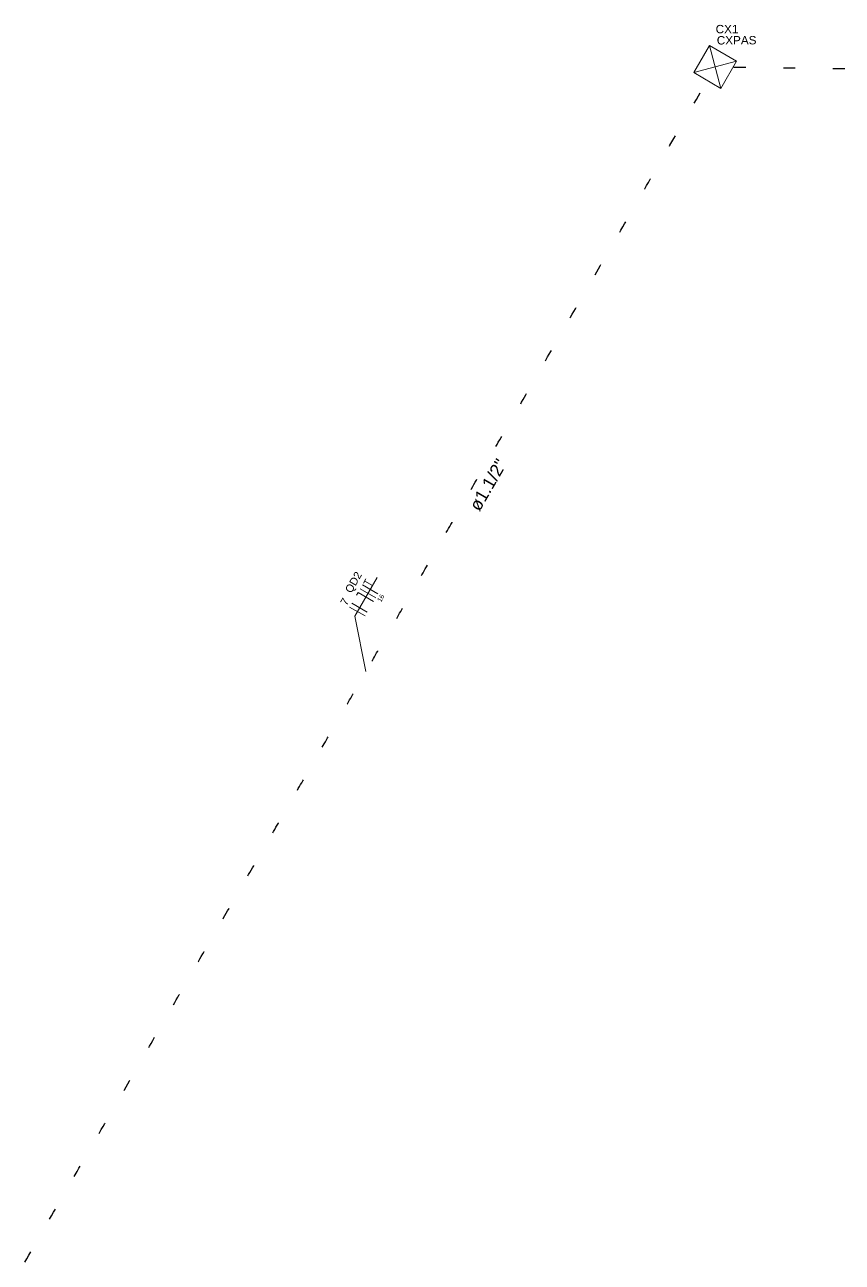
# Model space of a CAD drawing. Extents: x 210 to 779, y 61 to 241.
# Drawn here: x 461.72 to 468.61, y 131.29 to 141.71 of the extents above; entities that cross this region are included whole.
import ezdxf

# ---------------------------------------------------------------- set-up
doc = ezdxf.new("R2010")
doc.units = 0
doc.header["$LTSCALE"] = 2
doc.linetypes.add('DOT2', pattern=[3.175, 0, -3.175])
for name, color, linetype, lineweight in [('EL-Condutos', 4, 'CONTINUOUS', 30), ('EL-Fios', 9, 'CONTINUOUS', 20), ('EL-Textos condutos', 7, 'CONTINUOUS', 20), ('EL-Textos fios', 7, 'CONTINUOUS', 20), ('EL-Textos pontos', 5, 'CONTINUOUS', 20), ('P-SIMBOL', 5, 'CONTINUOUS', 20)]:
    doc.layers.add(name, color=color, linetype=linetype, lineweight=lineweight)
doc.styles.add('Arial', font='arial.ttf')

msp = doc.modelspace()

# ---------------------------------------------------------------- linework, layer by layer
at = {"layer": 'EL-Condutos', "linetype": 'DOT2', "ltscale": 0.05}
for points in [[(461.718, 131.29), (461.996, 131.771), (462.256, 132.222), (462.5, 132.644), (462.729, 133.04), (462.944, 133.412), (463.146, 133.762), (463.337, 134.092), (463.518, 134.405), (463.69, 134.703), (463.855, 134.988), (464.013, 135.262), (464.167, 135.527), (464.316, 135.786), (464.464, 136.041), (464.61, 136.294), (464.756, 136.547), (464.904, 136.803), (465.054, 137.063), (465.209, 137.33), (465.368, 137.606), (465.534, 137.894), (465.708, 138.195), (465.892, 138.512), (466.085, 138.847), (466.29, 139.202), (466.508, 139.579), (466.741, 139.981), (466.988, 140.41), (467.253, 140.867), (467.535, 141.356)], [(467.692, 141.354), (468.286, 141.346), (468.842, 141.339), (469.363, 141.332), (469.852, 141.325), (470.311, 141.319), (470.743, 141.313), (471.151, 141.307), (471.538, 141.302), (471.905, 141.297), (472.257, 141.293), (472.595, 141.288), (472.923, 141.284), (473.243, 141.279), (473.558, 141.275), (473.871, 141.271), (474.183, 141.267), (474.499, 141.262), (474.821, 141.258), (475.151, 141.253), (475.493, 141.249), (475.848, 141.244), (476.22, 141.239), (476.612, 141.234), (477.026, 141.228), (477.464, 141.222), (477.931, 141.216), (478.427, 141.209), (478.957, 141.202), (479.523, 141.194), (480.127, 141.186)]]:
    msp.add_spline(points, degree=3, dxfattribs=at)
at = {"layer": 'EL-Fios'}
for p, q in [((464.572, 137.009), (464.592, 137.044)), ((464.675, 136.886), (464.545, 136.961)), ((464.693, 136.919), (464.564, 136.994)), ((464.647, 136.989), (464.582, 137.026)), ((464.604, 136.764), (464.474, 136.839)), ((464.514, 136.907), (464.526, 136.929)), ((464.656, 136.854), (464.526, 136.929)), ((464.585, 136.732), (464.455, 136.807))]:
    msp.add_line(p, q, dxfattribs=at)
at = {"layer": 'EL-Textos fios'}
for p, q in [((464.498, 136.73), (464.687, 137.057)), ((464.593, 136.264), (464.498, 136.73))]:
    msp.add_line(p, q, dxfattribs=at)
at = {"layer": 'P-SIMBOL'}
for p, q in [((467.354, 141.308), (467.487, 141.537)), ((467.487, 141.537), (467.716, 141.405)), ((467.487, 141.537), (467.584, 141.175)), ((467.354, 141.308), (467.716, 141.405)), ((467.354, 141.308), (467.584, 141.175)), ((467.584, 141.175), (467.716, 141.405))]:
    msp.add_line(p, q, dxfattribs=at)

# ---------------------------------------------------------------- texts
at = {"layer": 'EL-Textos condutos', "insert": (465.669, 137.809), "char_height": 0.1059, "width": 0.88956, "attachment_point": 8, "rotation": 59.9771, "line_spacing_factor": 0.798, "style": 'Arial'}
msp.add_mtext('ø1.1/2"', dxfattribs=at)
at = {"layer": 'EL-Textos fios', "attachment_point": 8, "rotation": 60, "line_spacing_factor": 0.798, "style": 'Arial'}
for s, insert, char_height, width in [('QD2', (464.531, 136.991), 0.0653, 0.2351), ('7', (464.442, 136.836), 0.0653, 0.07837), ('16', (464.736, 136.872), 0.0406, 0.09743)]:
    msp.add_mtext(s, dxfattribs=dict(at, insert=insert, char_height=char_height, width=width))
at = {"layer": 'EL-Textos pontos', "char_height": 0.0706, "width": 0.67776, "attachment_point": 8, "rotation": 0.1775, "line_spacing_factor": 0.798, "style": 'Arial'}
for s, insert in [('CX1', (467.635, 141.638)), ('CXPAS', (467.716, 141.544))]:
    msp.add_mtext(s, dxfattribs=dict(at, insert=insert))

doc.saveas('drawing.dxf')
